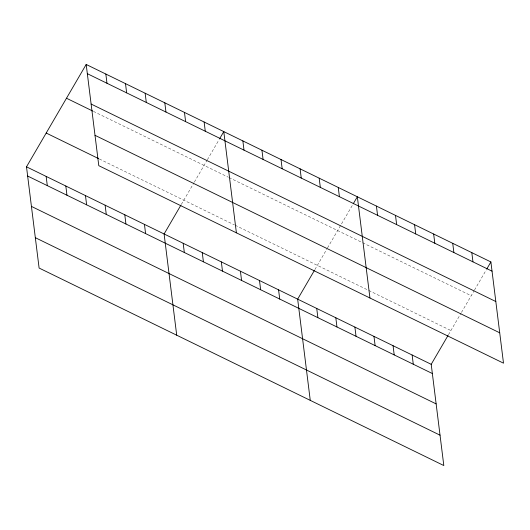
<?xml version="1.0" encoding="UTF-8"?>
<svg xmlns="http://www.w3.org/2000/svg" width="530" height="530" viewBox="0 0 530 530"><rect width="100%" height="100%" fill="white"/><g stroke="black" fill="none" stroke-linecap="round" stroke-linejoin="round"><path stroke-width="0.4" stroke-dasharray="2.65 1.99" d="M181.333 204.414L193.94 182.79M194.351 182.095L206.958 160.457M207.369 159.755L219.268 139.35M314.886 269.591L327.089 248.656M327.494 247.96L352.828 204.52M448.446 334.761L461.054 313.137M461.458 312.442L474.072 290.811M474.483 290.102L486.381 269.697M93.426 111.386L228.304 177.206M229.04 177.563L361.858 242.376M362.593 242.733L471.197 295.733M99.342 158.98L234.432 224.899M235.161 225.257L367.986 290.076M368.721 290.433L450.904 330.541"/><path stroke-width="0.79" d="M448.035 335.464L431.208 364.322L443.815 465.545L39.107 268.048L26.5 166.824L86.185 64.455L490.893 261.952L503.5 363.176L98.792 165.678L86.185 64.455M180.922 205.117L164.101 233.975L176.709 335.192M219.678 138.641L223.786 131.606L236.393 232.829M314.476 270.293L297.655 299.145L310.262 400.369M353.232 203.818L357.339 196.782L369.947 298.006M486.792 268.995L490.893 261.952M87.331 73.677L492.039 271.168M91.114 104.039L495.822 301.53M66.489 98.236L92.697 111.028M95.009 135.316L499.717 332.813M46.196 133.043L98.613 158.622M26.5 166.824L431.208 364.322M27.646 176.04L432.361 373.537M31.429 206.402L436.137 403.9M35.325 237.685L440.039 435.183M471.813 252.644L472.959 261.86M452.733 243.336L453.879 252.552M433.653 234.022L434.805 243.237M414.573 224.713L415.725 233.929M395.499 215.399L396.645 224.621M412.128 355.007L413.281 364.229M376.419 206.09L377.565 215.306M393.055 345.699L394.201 354.915M373.975 336.391L375.121 345.606M338.259 187.468L339.405 196.69M354.895 327.076L356.041 336.292M319.179 178.16L320.325 187.375M335.815 317.768L336.961 326.983M300.099 168.851L301.245 178.067M316.735 308.46L317.881 317.675M281.019 159.537L282.172 168.752M261.939 150.228L263.092 159.444M278.575 289.837L279.727 299.052M242.866 140.914L244.012 150.136M259.495 280.522L260.647 289.744M240.421 271.214L241.567 280.43M204.13 122.013L205.276 131.228M221.341 261.906L222.487 271.121M202.261 252.591L203.407 261.813M184.466 112.42L185.619 121.635M183.181 243.283L184.327 252.499M164.81 102.827L165.963 112.042M145.154 93.234L146.3 102.449M144.445 224.382L145.591 233.597M125.497 83.641L126.643 92.863M124.788 214.789L125.935 224.005M105.841 74.048L106.987 83.27M105.132 205.196L106.278 214.411M85.469 195.603L86.622 204.819M65.813 186.01L66.965 195.226M46.156 176.417L47.303 185.632"/></g></svg>
